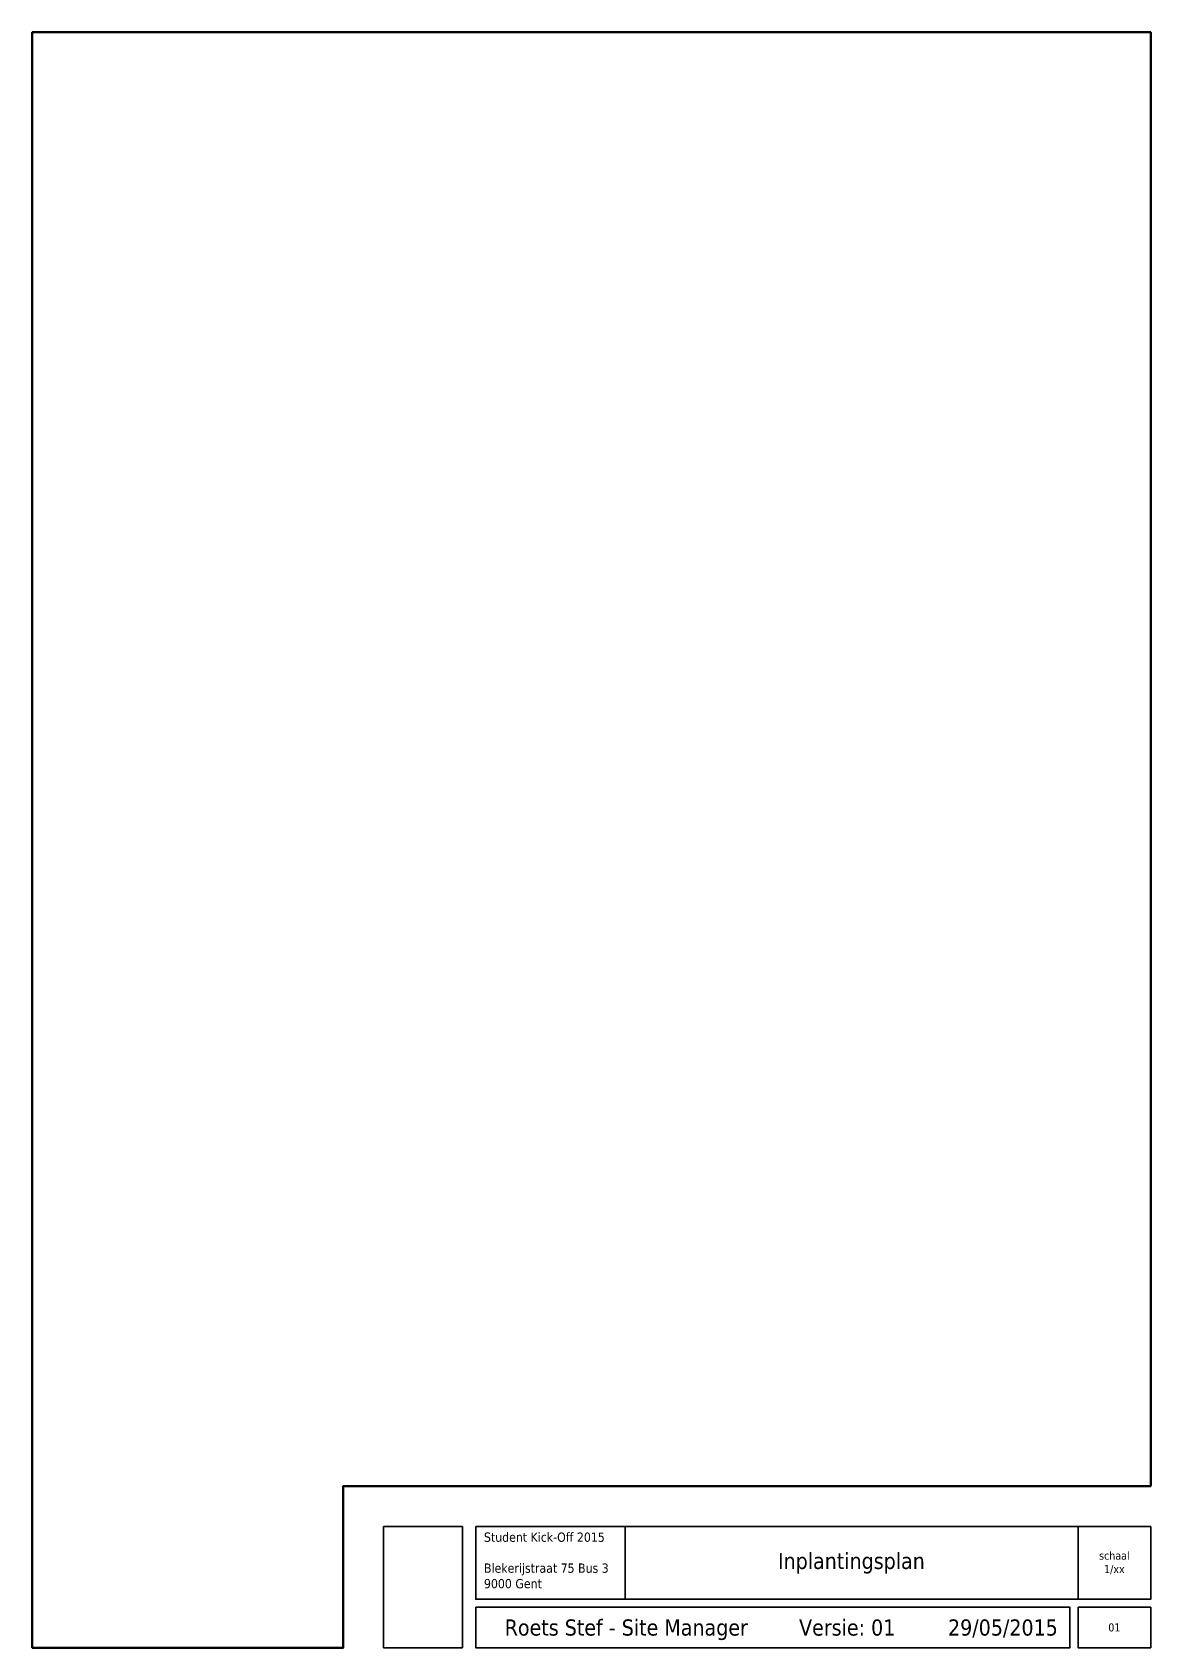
# Paper-space layout 'A3 vertikaal' of a CAD drawing. Header units: metres, sheet in millimetres. Extents: x 10 to 287, y 10 to 410.
import ezdxf
from ezdxf.enums import TextEntityAlignment as Align

# ---------------------------------------------------------------- set-up
doc = ezdxf.new("R2010")
doc.units = ezdxf.units.M
doc.layers.add('TM-Tekenkader', color=7, linetype='Continuous', lineweight=35)
doc.layers.add('TM-Tempvaria', color=7, linetype='Continuous', lineweight=35)
doc.styles.add('Hout varia', font='tahoma.ttf', dxfattribs={"height": 4})
picture_1 = doc.add_image_def('image3.png', size_in_pixel=(933, 1433))

psp = doc.layouts.new('A3 vertikaal')

# ---------------------------------------------------------------- linework, layer by layer
for p, q in [((156.85, 40), (156.85, 22)), ((269, 40), (269, 22))]:
    psp.add_line(p, q)
for points in [[(119.83, 40), (287, 40), (287, 22), (119.83, 22)], [(97, 40), (116.53, 40), (116.53, 10), (97, 10)], [(119.83, 20), (267, 20), (267, 10), (119.83, 10)], [(269, 20), (287, 20), (287, 10), (269, 10)]]:
    psp.add_lwpolyline(points, close=True)
at = {"layer": 'TM-Tekenkader'}
psp.add_lwpolyline([(287, 50), (287, 410), (10, 410), (10, 10), (87, 10), (87, 50)], close=True, dxfattribs=at)

# ---------------------------------------------------------------- texts
at = {"insert": (121.87, 38.52), "char_height": 2.3, "attachment_point": 1, "style": 'Hout varia'}
psp.add_mtext_dynamic_manual_height_columns('Student Kick-Off 2015^J^JBlekerijstraat 75 Bus 3^J9000 Gent', width=34.9754, gutter_width=20, heights=[0], dxfattribs=at)
at = {"layer": 'TM-Tempvaria', "style": 'Hout varia'}
psp.add_text('Inplantingsplan', height=4, dxfattribs=at).set_placement((212.87, 31), align=Align.MIDDLE)
for s, p in [('Roets Stef - Site Manager', (187.23, 15)), ('29/05/2015', (264, 15))]:
    psp.add_text(s, height=4, dxfattribs=at).set_placement(p, align=Align.MIDDLE_RIGHT)
psp.add_text('Versie: 01', height=4, dxfattribs=at).set_placement((211.83, 15), align=Align.MIDDLE_CENTER)
at = {"layer": 'TM-Tempvaria', "char_height": 2, "attachment_point": 5, "style": 'Hout varia'}
for s, width, insert in [('schaal\\P1/xx', 14, (278, 31)), ('01', 16, (278, 15))]:
    psp.add_mtext_dynamic_manual_height_columns(s, width=width, gutter_width=20, heights=[0], dxfattribs=dict(at, insert=insert))

# ---------------------------------------------------------------- pictures from other files: only their frames are drawn
image = psp.add_image(picture_1, insert=(97, 10), size_in_units=(19.53, 30))
image.dxf.flags = 15

doc.saveas('drawing.dxf')
